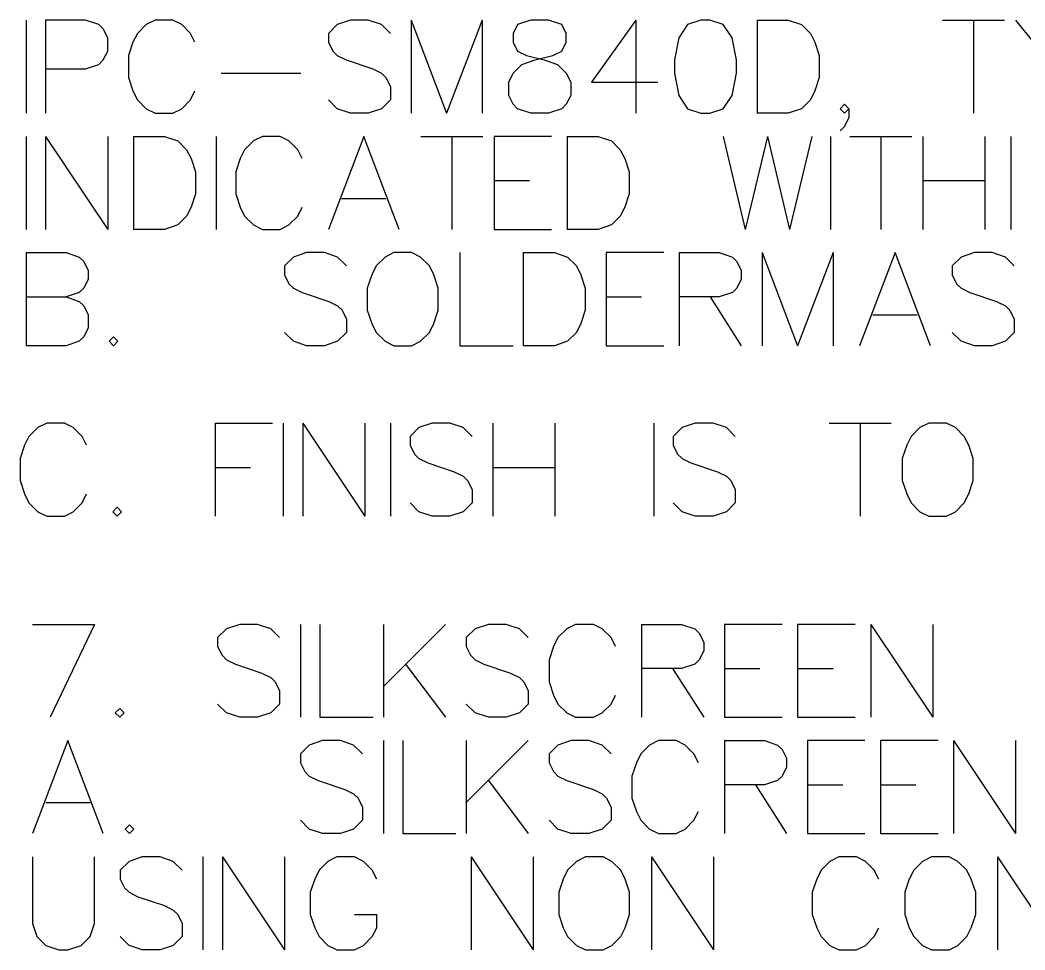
# Model space of a CAD drawing. Header units: millimetres. Extents: x 0 to 559, y 0 to 433.
# Drawn here: x 332 to 359.42, y 298.19 to 323.58 of the extents above; entities that cross this region are included whole.
import ezdxf

# ---------------------------------------------------------------- set-up
doc = ezdxf.new("R2010")
doc.units = ezdxf.units.MM
doc.layers.add('Mechanical7', color=56, linetype='Continuous')

msp = doc.modelspace()

# ---------------------------------------------------------------- linework, layer by layer
at = {"layer": 'Mechanical7'}
for p, q in [((332.161, 323.577), (332.161, 321.037)), ((333.782, 323.577), (332.693, 323.577)), ((332.693, 323.577), (332.693, 321.037)), ((334.144, 323.456), (333.782, 323.577)), ((334.265, 323.335), (334.144, 323.456)), ((334.386, 323.093), (334.265, 323.335)), ((335.438, 323.456), (335.196, 323.214)), ((335.68, 323.577), (335.438, 323.456)), ((336.164, 323.577), (335.68, 323.577)), ((336.406, 323.456), (336.164, 323.577)), ((336.648, 323.214), (336.406, 323.456)), ((340.65, 323.456), (340.408, 323.214)), ((341.013, 323.577), (340.65, 323.456)), ((341.497, 323.577), (341.013, 323.577)), ((341.859, 323.456), (341.497, 323.577)), ((342.101, 323.214), (341.859, 323.456)), ((342.67, 323.577), (342.67, 321.037)), ((342.67, 323.577), (343.637, 321.037)), ((344.604, 323.577), (343.637, 321.037)), ((344.604, 323.577), (344.604, 321.037)), ((345.572, 323.456), (345.451, 323.214)), ((345.935, 323.577), (345.572, 323.456)), ((346.418, 323.577), (345.935, 323.577)), ((346.781, 323.456), (346.418, 323.577)), ((346.902, 323.214), (346.781, 323.456)), ((348.801, 323.577), (347.591, 321.884)), ((348.801, 323.577), (348.801, 321.037)), ((350.215, 323.456), (349.974, 323.093)), ((350.578, 323.577), (350.215, 323.456)), ((350.82, 323.577), (350.578, 323.577)), ((351.183, 323.456), (350.82, 323.577)), ((351.425, 323.093), (351.183, 323.456)), ((352.114, 323.577), (352.114, 321.037)), ((352.114, 323.577), (352.96, 323.577)), ((352.96, 323.577), (353.323, 323.456)), ((353.323, 323.456), (353.565, 323.214)), ((357.169, 323.577), (358.862, 323.577)), ((358.015, 323.577), (358.015, 321.037)), ((359.164, 323.577), (360.131, 322.368)), ((334.386, 322.73), (334.386, 323.093)), ((335.196, 323.214), (335.075, 322.972)), ((336.768, 322.972), (336.648, 323.214)), ((340.408, 323.214), (340.408, 322.972)), ((345.451, 323.214), (345.451, 322.972)), ((346.902, 322.972), (346.902, 323.214)), ((349.974, 323.093), (349.853, 322.489)), ((351.546, 322.489), (351.425, 323.093)), ((353.565, 323.214), (353.686, 322.972)), ((335.075, 322.972), (334.955, 322.61)), ((340.408, 322.972), (340.529, 322.73)), ((345.451, 322.972), (345.572, 322.73)), ((346.781, 322.73), (346.902, 322.972)), ((353.686, 322.972), (353.807, 322.61)), ((334.265, 322.489), (334.386, 322.73)), ((334.955, 322.61), (334.955, 322.005)), ((340.529, 322.73), (340.65, 322.61)), ((340.65, 322.61), (340.892, 322.489)), ((345.572, 322.73), (345.814, 322.61)), ((345.814, 322.61), (346.297, 322.489)), ((346.056, 322.489), (346.539, 322.61)), ((346.539, 322.61), (346.781, 322.73)), ((353.807, 322.61), (353.807, 322.005)), ((332.693, 322.247), (333.782, 322.247)), ((333.782, 322.247), (334.144, 322.368)), ((334.144, 322.368), (334.265, 322.489)), ((340.892, 322.489), (341.618, 322.247)), ((341.618, 322.247), (341.859, 322.126)), ((345.451, 322.126), (345.693, 322.368)), ((345.693, 322.368), (346.056, 322.489)), ((346.297, 322.489), (346.66, 322.368)), ((346.66, 322.368), (346.902, 322.126)), ((349.853, 322.489), (349.853, 322.126)), ((351.546, 322.126), (351.546, 322.489)), ((334.955, 322.005), (335.075, 321.642)), ((337.482, 322.126), (339.659, 322.126)), ((341.859, 322.126), (341.98, 322.005)), ((341.98, 322.005), (342.101, 321.763)), ((345.33, 321.884), (345.451, 322.126)), ((346.902, 322.126), (347.023, 321.884)), ((349.853, 322.126), (349.974, 321.521)), ((351.425, 321.521), (351.546, 322.126)), ((353.807, 322.005), (353.686, 321.642)), ((342.101, 321.763), (342.101, 321.4)), ((345.33, 321.521), (345.33, 321.884)), ((347.023, 321.884), (347.023, 321.521)), ((347.591, 321.884), (349.405, 321.884)), ((335.075, 321.642), (335.196, 321.4)), ((336.648, 321.4), (336.768, 321.642)), ((345.451, 321.279), (345.33, 321.521)), ((347.023, 321.521), (346.902, 321.279)), ((349.974, 321.521), (350.215, 321.158)), ((351.183, 321.158), (351.425, 321.521)), ((353.686, 321.642), (353.565, 321.4)), ((335.196, 321.4), (335.438, 321.158)), ((335.438, 321.158), (335.68, 321.037)), ((336.164, 321.037), (336.406, 321.158)), ((336.406, 321.158), (336.648, 321.4)), ((340.65, 321.158), (340.408, 321.4)), ((341.013, 321.037), (340.65, 321.158)), ((341.859, 321.158), (341.497, 321.037)), ((342.101, 321.4), (341.859, 321.158)), ((345.572, 321.158), (345.451, 321.279)), ((345.935, 321.037), (345.572, 321.158)), ((346.781, 321.158), (346.418, 321.037)), ((346.902, 321.279), (346.781, 321.158)), ((350.215, 321.158), (350.578, 321.037)), ((350.82, 321.037), (351.183, 321.158)), ((353.323, 321.158), (352.96, 321.037)), ((353.565, 321.4), (353.323, 321.158)), ((354.375, 321.158), (354.496, 321.279)), ((354.496, 321.037), (354.375, 321.158)), ((354.496, 321.279), (354.617, 321.158)), ((354.617, 321.158), (354.496, 321.037)), ((354.617, 321.158), (354.617, 320.917)), ((335.68, 321.037), (336.164, 321.037)), ((341.497, 321.037), (341.013, 321.037)), ((346.418, 321.037), (345.935, 321.037)), ((350.578, 321.037), (350.82, 321.037)), ((352.96, 321.037), (352.114, 321.037)), ((354.617, 320.917), (354.496, 320.675)), ((354.496, 320.675), (354.375, 320.554)), ((332.161, 320.402), (332.161, 317.862)), ((332.693, 320.402), (332.693, 317.862)), ((332.693, 320.402), (334.386, 317.862)), ((334.386, 320.402), (334.386, 317.862)), ((335.088, 320.402), (335.088, 317.862)), ((335.088, 320.402), (335.934, 320.402)), ((335.934, 320.402), (336.297, 320.281)), ((337.349, 320.402), (337.349, 317.862)), ((338.607, 320.402), (338.365, 320.281)), ((339.09, 320.402), (338.607, 320.402)), ((339.332, 320.281), (339.09, 320.402)), ((341.376, 320.402), (340.408, 317.862)), ((342.343, 317.862), (341.376, 320.402)), ((342.936, 320.402), (344.629, 320.402)), ((343.782, 320.402), (343.782, 317.862)), ((346.503, 320.402), (344.931, 320.402)), ((344.931, 320.402), (344.931, 317.862)), ((346.926, 320.402), (346.926, 317.862)), ((346.926, 320.402), (347.773, 320.402)), ((347.773, 320.402), (348.136, 320.281)), ((351.183, 320.402), (351.787, 317.862)), ((352.392, 320.402), (351.787, 317.862)), ((352.392, 320.402), (352.997, 317.862)), ((353.601, 320.402), (352.997, 317.862)), ((354.109, 320.402), (354.109, 317.862)), ((354.641, 320.402), (356.334, 320.402)), ((355.488, 320.402), (355.488, 317.862)), ((356.637, 320.402), (356.637, 317.862)), ((358.33, 320.402), (358.33, 317.862)), ((359.031, 320.402), (359.031, 317.862)), ((336.297, 320.281), (336.539, 320.039)), ((336.539, 320.039), (336.66, 319.797)), ((338.123, 320.039), (338.002, 319.797)), ((338.365, 320.281), (338.123, 320.039)), ((339.574, 320.039), (339.332, 320.281)), ((339.695, 319.797), (339.574, 320.039)), ((348.136, 320.281), (348.377, 320.039)), ((348.377, 320.039), (348.498, 319.797)), ((336.66, 319.797), (336.781, 319.435)), ((338.002, 319.797), (337.881, 319.435)), ((348.498, 319.797), (348.619, 319.435)), ((336.781, 319.435), (336.781, 318.83)), ((337.881, 319.435), (337.881, 318.83)), ((348.619, 319.435), (348.619, 318.83)), ((344.931, 319.193), (345.898, 319.193)), ((356.637, 319.193), (358.33, 319.193)), ((336.781, 318.83), (336.66, 318.467)), ((337.881, 318.83), (338.002, 318.467)), ((340.771, 318.709), (341.98, 318.709)), ((348.619, 318.83), (348.498, 318.467)), ((336.66, 318.467), (336.539, 318.225)), ((338.002, 318.467), (338.123, 318.225)), ((339.574, 318.225), (339.695, 318.467)), ((348.498, 318.467), (348.377, 318.225)), ((336.539, 318.225), (336.297, 317.983)), ((338.123, 318.225), (338.365, 317.983)), ((339.332, 317.983), (339.574, 318.225)), ((348.377, 318.225), (348.136, 317.983)), ((335.934, 317.862), (335.088, 317.862)), ((336.297, 317.983), (335.934, 317.862)), ((338.365, 317.983), (338.607, 317.862)), ((338.607, 317.862), (339.09, 317.862)), ((339.09, 317.862), (339.332, 317.983)), ((344.931, 317.862), (346.503, 317.862)), ((347.773, 317.862), (346.926, 317.862)), ((348.136, 317.983), (347.773, 317.862)), ((332.161, 317.227), (332.161, 314.687)), ((332.161, 317.227), (333.249, 317.227)), ((333.249, 317.227), (333.612, 317.106)), ((333.612, 317.106), (333.733, 316.985)), ((339.453, 317.106), (339.211, 316.864)), ((339.816, 317.227), (339.453, 317.106)), ((340.299, 317.227), (339.816, 317.227)), ((340.662, 317.106), (340.299, 317.227)), ((340.904, 316.864), (340.662, 317.106)), ((341.956, 317.106), (341.714, 316.864)), ((342.198, 317.227), (341.956, 317.106)), ((342.682, 317.227), (342.198, 317.227)), ((342.924, 317.106), (342.682, 317.227)), ((343.165, 316.864), (342.924, 317.106)), ((344, 317.227), (344, 314.687)), ((345.729, 317.227), (345.729, 314.687)), ((345.729, 317.227), (346.576, 317.227)), ((346.576, 317.227), (346.938, 317.106)), ((346.938, 317.106), (347.18, 316.864)), ((349.562, 317.227), (347.99, 317.227)), ((347.99, 317.227), (347.99, 314.687)), ((349.986, 317.227), (349.986, 314.687)), ((349.986, 317.227), (351.074, 317.227)), ((351.074, 317.227), (351.437, 317.106)), ((351.437, 317.106), (351.558, 316.985)), ((352.247, 317.227), (352.247, 314.687)), ((352.247, 317.227), (353.214, 314.687)), ((354.182, 317.227), (353.214, 314.687)), ((354.182, 317.227), (354.182, 314.687)), ((355.875, 317.227), (354.907, 314.687)), ((356.842, 314.687), (355.875, 317.227)), ((357.677, 317.106), (357.435, 316.864)), ((358.039, 317.227), (357.677, 317.106)), ((358.523, 317.227), (358.039, 317.227)), ((358.886, 317.106), (358.523, 317.227)), ((359.128, 316.864), (358.886, 317.106)), ((333.733, 316.985), (333.854, 316.743)), ((339.211, 316.864), (339.211, 316.622)), ((341.714, 316.864), (341.593, 316.622)), ((343.286, 316.622), (343.165, 316.864)), ((347.18, 316.864), (347.301, 316.622)), ((351.558, 316.985), (351.679, 316.743)), ((357.435, 316.864), (357.435, 316.622)), ((333.854, 316.501), (333.733, 316.26)), ((333.854, 316.743), (333.854, 316.501)), ((339.211, 316.622), (339.332, 316.38)), ((341.593, 316.622), (341.472, 316.26)), ((343.407, 316.26), (343.286, 316.622)), ((347.301, 316.622), (347.422, 316.26)), ((351.679, 316.501), (351.558, 316.26)), ((351.679, 316.743), (351.679, 316.501)), ((357.435, 316.622), (357.556, 316.38)), ((333.733, 316.26), (333.612, 316.139)), ((339.332, 316.38), (339.453, 316.26)), ((339.453, 316.26), (339.695, 316.139)), ((341.472, 316.26), (341.472, 315.655)), ((343.407, 315.655), (343.407, 316.26)), ((347.422, 316.26), (347.422, 315.655)), ((351.558, 316.26), (351.437, 316.139)), ((357.556, 316.38), (357.677, 316.26)), ((357.677, 316.26), (357.918, 316.139)), ((332.161, 316.018), (333.249, 316.018)), ((333.612, 316.139), (333.249, 316.018)), ((333.249, 316.018), (333.612, 315.897)), ((339.695, 316.139), (340.42, 315.897)), ((347.99, 316.018), (348.958, 316.018)), ((351.074, 316.018), (349.986, 316.018)), ((350.832, 316.018), (351.679, 314.687)), ((351.437, 316.139), (351.074, 316.018)), ((357.918, 316.139), (358.644, 315.897)), ((333.612, 315.897), (333.733, 315.776)), ((333.733, 315.776), (333.854, 315.534)), ((340.42, 315.897), (340.662, 315.776)), ((340.662, 315.776), (340.783, 315.655)), ((340.783, 315.655), (340.904, 315.413)), ((341.472, 315.655), (341.593, 315.292)), ((343.286, 315.292), (343.407, 315.655)), ((347.422, 315.655), (347.301, 315.292)), ((358.644, 315.897), (358.886, 315.776)), ((358.886, 315.776), (359.007, 315.655)), ((359.007, 315.655), (359.128, 315.413)), ((333.854, 315.534), (333.854, 315.171)), ((340.904, 315.413), (340.904, 315.05)), ((355.27, 315.534), (356.479, 315.534)), ((359.128, 315.413), (359.128, 315.05)), ((333.854, 315.171), (333.733, 314.929)), ((341.593, 315.292), (341.714, 315.05)), ((343.165, 315.05), (343.286, 315.292)), ((347.301, 315.292), (347.18, 315.05)), ((333.733, 314.929), (333.612, 314.808)), ((334.543, 314.929), (334.422, 314.808)), ((334.664, 314.808), (334.543, 314.929)), ((339.453, 314.808), (339.211, 315.05)), ((340.904, 315.05), (340.662, 314.808)), ((341.714, 315.05), (341.956, 314.808)), ((342.924, 314.808), (343.165, 315.05)), ((347.18, 315.05), (346.938, 314.808)), ((357.677, 314.808), (357.435, 315.05)), ((359.128, 315.05), (358.886, 314.808)), ((333.249, 314.687), (332.161, 314.687)), ((333.612, 314.808), (333.249, 314.687)), ((334.422, 314.808), (334.543, 314.687)), ((334.543, 314.687), (334.664, 314.808)), ((339.816, 314.687), (339.453, 314.808)), ((340.299, 314.687), (339.816, 314.687)), ((340.662, 314.808), (340.299, 314.687)), ((341.956, 314.808), (342.198, 314.687)), ((342.198, 314.687), (342.682, 314.687)), ((342.682, 314.687), (342.924, 314.808)), ((344, 314.687), (345.451, 314.687)), ((346.576, 314.687), (345.729, 314.687)), ((346.938, 314.808), (346.576, 314.687)), ((347.99, 314.687), (349.562, 314.687)), ((358.039, 314.687), (357.677, 314.808)), ((358.523, 314.687), (358.039, 314.687)), ((358.886, 314.808), (358.523, 314.687)), ((332.479, 312.453), (332.237, 312.211)), ((332.721, 312.574), (332.479, 312.453)), ((333.205, 312.574), (332.721, 312.574)), ((333.446, 312.453), (333.205, 312.574)), ((333.688, 312.211), (333.446, 312.453)), ((337.316, 312.574), (337.316, 310.034)), ((337.316, 312.574), (338.888, 312.574)), ((339.178, 312.574), (339.178, 310.034)), ((339.71, 312.574), (339.71, 310.034)), ((339.71, 312.574), (341.403, 310.034)), ((341.403, 312.574), (341.403, 310.034)), ((342.105, 312.574), (342.105, 310.034)), ((342.879, 312.453), (342.637, 312.211)), ((343.241, 312.574), (342.879, 312.453)), ((343.725, 312.574), (343.241, 312.574)), ((344.088, 312.453), (343.725, 312.574)), ((344.33, 312.211), (344.088, 312.453)), ((344.898, 312.574), (344.898, 310.034)), ((346.591, 312.574), (346.591, 310.034)), ((349.288, 312.574), (349.288, 310.034)), ((350.062, 312.453), (349.82, 312.211)), ((350.424, 312.574), (350.062, 312.453)), ((350.908, 312.574), (350.424, 312.574)), ((351.271, 312.453), (350.908, 312.574)), ((351.513, 312.211), (351.271, 312.453)), ((354.076, 312.574), (355.769, 312.574)), ((354.923, 312.574), (354.923, 310.034)), ((356.555, 312.453), (356.314, 312.211)), ((356.797, 312.574), (356.555, 312.453)), ((357.281, 312.574), (356.797, 312.574)), ((357.523, 312.453), (357.281, 312.574)), ((357.765, 312.211), (357.523, 312.453)), ((332.237, 312.211), (332.116, 311.969)), ((333.809, 311.969), (333.688, 312.211)), ((342.637, 312.211), (342.637, 311.969)), ((349.82, 312.211), (349.82, 311.969)), ((356.314, 312.211), (356.193, 311.969)), ((357.886, 311.969), (357.765, 312.211)), ((332.116, 311.969), (331.995, 311.606)), ((342.637, 311.969), (342.758, 311.727)), ((349.82, 311.969), (349.941, 311.727)), ((356.193, 311.969), (356.072, 311.606)), ((358.007, 311.606), (357.886, 311.969)), ((331.995, 311.606), (331.995, 311.002)), ((342.758, 311.727), (342.879, 311.606)), ((342.879, 311.606), (343.121, 311.485)), ((349.941, 311.727), (350.062, 311.606)), ((350.062, 311.606), (350.304, 311.485)), ((356.072, 311.606), (356.072, 311.002)), ((358.007, 311.002), (358.007, 311.606)), ((337.316, 311.364), (338.283, 311.364)), ((343.121, 311.485), (343.846, 311.243)), ((344.898, 311.364), (346.591, 311.364)), ((350.304, 311.485), (351.029, 311.243)), ((331.995, 311.002), (332.116, 310.639)), ((343.846, 311.243), (344.088, 311.123)), ((344.088, 311.123), (344.209, 311.002)), ((344.209, 311.002), (344.33, 310.76)), ((351.029, 311.243), (351.271, 311.123)), ((351.271, 311.123), (351.392, 311.002)), ((351.392, 311.002), (351.513, 310.76)), ((356.072, 311.002), (356.193, 310.639)), ((357.886, 310.639), (358.007, 311.002)), ((344.33, 310.76), (344.33, 310.397)), ((351.513, 310.76), (351.513, 310.397)), ((332.116, 310.639), (332.237, 310.397)), ((333.688, 310.397), (333.809, 310.639)), ((356.193, 310.639), (356.314, 310.397)), ((357.765, 310.397), (357.886, 310.639)), ((332.237, 310.397), (332.479, 310.155)), ((333.446, 310.155), (333.688, 310.397)), ((334.644, 310.276), (334.523, 310.155)), ((334.764, 310.155), (334.644, 310.276)), ((342.879, 310.155), (342.637, 310.397)), ((344.33, 310.397), (344.088, 310.155)), ((350.062, 310.155), (349.82, 310.397)), ((351.513, 310.397), (351.271, 310.155)), ((356.314, 310.397), (356.555, 310.155)), ((357.523, 310.155), (357.765, 310.397)), ((332.479, 310.155), (332.721, 310.034)), ((332.721, 310.034), (333.205, 310.034)), ((333.205, 310.034), (333.446, 310.155)), ((334.523, 310.155), (334.644, 310.034)), ((334.644, 310.034), (334.764, 310.155)), ((343.241, 310.034), (342.879, 310.155)), ((343.725, 310.034), (343.241, 310.034)), ((344.088, 310.155), (343.725, 310.034)), ((350.424, 310.034), (350.062, 310.155)), ((350.908, 310.034), (350.424, 310.034)), ((351.271, 310.155), (350.908, 310.034)), ((356.555, 310.155), (356.797, 310.034)), ((356.797, 310.034), (357.281, 310.034)), ((357.281, 310.034), (357.523, 310.155)), ((332.332, 307.079), (334.025, 307.079)), ((334.025, 307.079), (332.815, 304.54)), ((337.628, 306.958), (337.386, 306.717)), ((337.991, 307.079), (337.628, 306.958)), ((338.475, 307.079), (337.991, 307.079)), ((338.837, 306.958), (338.475, 307.079)), ((339.079, 306.717), (338.837, 306.958)), ((339.648, 307.079), (339.648, 304.54)), ((340.18, 307.079), (340.18, 304.54)), ((341.909, 307.079), (341.909, 304.54)), ((343.602, 307.079), (341.909, 305.386)), ((344.412, 306.958), (344.17, 306.717)), ((344.775, 307.079), (344.412, 306.958)), ((345.259, 307.079), (344.775, 307.079)), ((345.621, 306.958), (345.259, 307.079)), ((345.863, 306.717), (345.621, 306.958)), ((346.915, 306.958), (346.673, 306.717)), ((347.157, 307.079), (346.915, 306.958)), ((347.641, 307.079), (347.157, 307.079)), ((347.883, 306.958), (347.641, 307.079)), ((348.125, 306.717), (347.883, 306.958)), ((348.959, 307.079), (348.959, 304.54)), ((348.959, 307.079), (350.047, 307.079)), ((350.047, 307.079), (350.41, 306.958)), ((350.41, 306.958), (350.531, 306.838)), ((352.792, 307.079), (351.22, 307.079)), ((351.22, 307.079), (351.22, 304.54)), ((354.788, 307.079), (353.216, 307.079)), ((353.216, 307.079), (353.216, 304.54)), ((355.211, 307.079), (355.211, 304.54)), ((355.211, 307.079), (356.904, 304.54)), ((356.904, 307.079), (356.904, 304.54)), ((337.386, 306.717), (337.386, 306.475)), ((344.17, 306.717), (344.17, 306.475)), ((346.673, 306.717), (346.553, 306.475)), ((348.245, 306.475), (348.125, 306.717)), ((350.531, 306.838), (350.652, 306.596)), ((337.386, 306.475), (337.507, 306.233)), ((344.17, 306.475), (344.291, 306.233)), ((346.553, 306.475), (346.432, 306.112)), ((350.652, 306.354), (350.531, 306.112)), ((350.652, 306.596), (350.652, 306.354)), ((337.507, 306.233), (337.628, 306.112)), ((337.628, 306.112), (337.87, 305.991)), ((344.291, 306.233), (344.412, 306.112)), ((344.412, 306.112), (344.654, 305.991)), ((346.432, 306.112), (346.432, 305.507)), ((350.531, 306.112), (350.41, 305.991)), ((337.87, 305.991), (338.596, 305.749)), ((342.514, 305.991), (343.602, 304.54)), ((344.654, 305.991), (345.38, 305.749)), ((350.047, 305.87), (348.959, 305.87)), ((349.805, 305.87), (350.652, 304.54)), ((350.41, 305.991), (350.047, 305.87)), ((351.22, 305.87), (352.188, 305.87)), ((353.216, 305.87), (354.183, 305.87)), ((338.596, 305.749), (338.837, 305.628)), ((338.837, 305.628), (338.958, 305.507)), ((338.958, 305.507), (339.079, 305.265)), ((345.38, 305.749), (345.621, 305.628)), ((345.621, 305.628), (345.742, 305.507)), ((345.742, 305.507), (345.863, 305.265)), ((346.432, 305.507), (346.553, 305.145)), ((339.079, 305.265), (339.079, 304.903)), ((345.863, 305.265), (345.863, 304.903)), ((346.553, 305.145), (346.673, 304.903)), ((348.125, 304.903), (348.245, 305.145)), ((334.714, 304.782), (334.593, 304.661)), ((334.835, 304.661), (334.714, 304.782)), ((337.628, 304.661), (337.386, 304.903)), ((339.079, 304.903), (338.837, 304.661)), ((344.412, 304.661), (344.17, 304.903)), ((345.863, 304.903), (345.621, 304.661)), ((346.673, 304.903), (346.915, 304.661)), ((347.883, 304.661), (348.125, 304.903)), ((334.593, 304.661), (334.714, 304.54)), ((334.714, 304.54), (334.835, 304.661)), ((337.991, 304.54), (337.628, 304.661)), ((338.475, 304.54), (337.991, 304.54)), ((338.837, 304.661), (338.475, 304.54)), ((340.18, 304.54), (341.631, 304.54)), ((344.775, 304.54), (344.412, 304.661)), ((345.259, 304.54), (344.775, 304.54)), ((345.621, 304.661), (345.259, 304.54)), ((346.915, 304.661), (347.157, 304.54)), ((347.157, 304.54), (347.641, 304.54)), ((347.641, 304.54), (347.883, 304.661)), ((351.22, 304.54), (352.792, 304.54)), ((353.216, 304.54), (354.788, 304.54)), ((333.299, 303.904), (332.332, 301.365)), ((334.266, 301.365), (333.299, 303.904)), ((340.252, 303.904), (339.889, 303.783)), ((340.736, 303.904), (340.252, 303.904)), ((341.099, 303.783), (340.736, 303.904)), ((341.909, 303.904), (341.909, 301.365)), ((342.441, 303.904), (342.441, 301.365)), ((344.17, 303.904), (344.17, 301.365)), ((345.863, 303.904), (344.17, 302.211)), ((347.036, 303.904), (346.673, 303.783)), ((347.52, 303.904), (347.036, 303.904)), ((347.883, 303.783), (347.52, 303.904)), ((349.418, 303.904), (349.177, 303.783)), ((349.902, 303.904), (349.418, 303.904)), ((350.144, 303.783), (349.902, 303.904)), ((351.22, 303.904), (351.22, 301.365)), ((351.22, 303.904), (352.309, 303.904)), ((352.309, 303.904), (352.671, 303.783)), ((355.054, 303.904), (353.482, 303.904)), ((353.482, 303.904), (353.482, 301.365)), ((357.049, 303.904), (355.477, 303.904)), ((355.477, 303.904), (355.477, 301.365)), ((357.472, 303.904), (357.472, 301.365)), ((357.472, 303.904), (359.165, 301.365)), ((359.165, 303.904), (359.165, 301.365)), ((339.889, 303.783), (339.648, 303.542)), ((341.341, 303.542), (341.099, 303.783)), ((346.673, 303.783), (346.432, 303.542)), ((348.125, 303.542), (347.883, 303.783)), ((349.177, 303.783), (348.935, 303.542)), ((350.386, 303.542), (350.144, 303.783)), ((352.671, 303.783), (352.792, 303.663)), ((352.792, 303.663), (352.913, 303.421)), ((339.648, 303.542), (339.648, 303.3)), ((346.432, 303.542), (346.432, 303.3)), ((348.935, 303.542), (348.814, 303.3)), ((350.507, 303.3), (350.386, 303.542)), ((352.913, 303.421), (352.913, 303.179)), ((339.648, 303.3), (339.769, 303.058)), ((339.769, 303.058), (339.889, 302.937)), ((346.432, 303.3), (346.553, 303.058)), ((346.553, 303.058), (346.673, 302.937)), ((348.814, 303.3), (348.693, 302.937)), ((352.913, 303.179), (352.792, 302.937)), ((339.889, 302.937), (340.131, 302.816)), ((340.131, 302.816), (340.857, 302.574)), ((344.775, 302.816), (345.863, 301.365)), ((346.673, 302.937), (346.915, 302.816)), ((346.915, 302.816), (347.641, 302.574)), ((348.693, 302.937), (348.693, 302.332)), ((352.671, 302.816), (352.309, 302.695)), ((352.792, 302.937), (352.671, 302.816)), ((340.857, 302.574), (341.099, 302.453)), ((347.641, 302.574), (347.883, 302.453)), ((352.309, 302.695), (351.22, 302.695)), ((352.067, 302.695), (352.913, 301.365)), ((353.482, 302.695), (354.449, 302.695)), ((355.477, 302.695), (356.444, 302.695)), ((332.694, 302.211), (333.904, 302.211)), ((341.099, 302.453), (341.22, 302.332)), ((341.22, 302.332), (341.341, 302.09)), ((347.883, 302.453), (348.004, 302.332)), ((348.004, 302.332), (348.125, 302.09)), ((348.693, 302.332), (348.814, 301.97)), ((341.341, 302.09), (341.341, 301.728)), ((348.125, 302.09), (348.125, 301.728)), ((348.814, 301.97), (348.935, 301.728)), ((350.386, 301.728), (350.507, 301.97)), ((339.889, 301.486), (339.648, 301.728)), ((341.341, 301.728), (341.099, 301.486)), ((346.673, 301.486), (346.432, 301.728)), ((348.125, 301.728), (347.883, 301.486)), ((348.935, 301.728), (349.177, 301.486)), ((350.144, 301.486), (350.386, 301.728)), ((334.98, 301.607), (334.859, 301.486)), ((334.859, 301.486), (334.98, 301.365)), ((335.101, 301.486), (334.98, 301.607)), ((334.98, 301.365), (335.101, 301.486)), ((340.252, 301.365), (339.889, 301.486)), ((341.099, 301.486), (340.736, 301.365)), ((347.036, 301.365), (346.673, 301.486)), ((347.883, 301.486), (347.52, 301.365)), ((349.177, 301.486), (349.418, 301.365)), ((349.902, 301.365), (350.144, 301.486)), ((340.736, 301.365), (340.252, 301.365)), ((342.441, 301.365), (343.892, 301.365)), ((347.52, 301.365), (347.036, 301.365)), ((349.418, 301.365), (349.902, 301.365)), ((353.482, 301.365), (355.054, 301.365)), ((355.477, 301.365), (357.049, 301.365)), ((332.332, 300.729), (332.332, 298.915)), ((334.025, 298.915), (334.025, 300.729)), ((334.968, 300.608), (334.726, 300.367)), ((335.331, 300.729), (334.968, 300.608)), ((335.814, 300.729), (335.331, 300.729)), ((336.177, 300.608), (335.814, 300.729)), ((336.419, 300.367), (336.177, 300.608)), ((336.987, 300.729), (336.987, 298.19)), ((337.519, 300.729), (337.519, 298.19)), ((337.519, 300.729), (339.212, 298.19)), ((339.212, 300.729), (339.212, 298.19)), ((340.397, 300.608), (340.156, 300.367)), ((340.639, 300.729), (340.397, 300.608)), ((341.123, 300.729), (340.639, 300.729)), ((341.365, 300.608), (341.123, 300.729)), ((341.607, 300.367), (341.365, 300.608)), ((344.303, 300.729), (344.303, 298.19)), ((344.303, 300.729), (345.996, 298.19)), ((345.996, 300.729), (345.996, 298.19)), ((347.181, 300.608), (346.939, 300.367)), ((347.423, 300.729), (347.181, 300.608)), ((347.907, 300.729), (347.423, 300.729)), ((348.149, 300.608), (347.907, 300.729)), ((348.391, 300.367), (348.149, 300.608)), ((349.225, 300.729), (349.225, 298.19)), ((349.225, 300.729), (350.918, 298.19)), ((350.918, 300.729), (350.918, 298.19)), ((354.098, 300.608), (353.856, 300.367)), ((354.34, 300.729), (354.098, 300.608)), ((354.824, 300.729), (354.34, 300.729)), ((355.066, 300.608), (354.824, 300.729)), ((355.308, 300.367), (355.066, 300.608)), ((356.626, 300.608), (356.384, 300.367)), ((356.868, 300.729), (356.626, 300.608)), ((357.351, 300.729), (356.868, 300.729)), ((357.593, 300.608), (357.351, 300.729)), ((357.835, 300.367), (357.593, 300.608)), ((358.669, 300.729), (358.669, 298.19)), ((358.669, 300.729), (360.362, 298.19)), ((334.726, 300.367), (334.726, 300.125)), ((340.156, 300.367), (340.035, 300.125)), ((341.728, 300.125), (341.607, 300.367)), ((346.939, 300.367), (346.819, 300.125)), ((348.512, 300.125), (348.391, 300.367)), ((353.856, 300.367), (353.736, 300.125)), ((355.429, 300.125), (355.308, 300.367)), ((356.384, 300.367), (356.263, 300.125)), ((357.956, 300.125), (357.835, 300.367)), ((334.726, 300.125), (334.847, 299.883)), ((340.035, 300.125), (339.914, 299.762)), ((346.819, 300.125), (346.698, 299.762)), ((348.632, 299.762), (348.512, 300.125)), ((353.736, 300.125), (353.615, 299.762)), ((356.263, 300.125), (356.142, 299.762)), ((358.077, 299.762), (357.956, 300.125)), ((334.847, 299.883), (334.968, 299.762)), ((334.968, 299.762), (335.21, 299.641)), ((339.914, 299.762), (339.914, 299.157)), ((346.698, 299.762), (346.698, 299.157)), ((348.632, 299.157), (348.632, 299.762)), ((353.615, 299.762), (353.615, 299.157)), ((356.142, 299.762), (356.142, 299.157)), ((358.077, 299.157), (358.077, 299.762)), ((335.21, 299.641), (335.935, 299.399)), ((335.935, 299.399), (336.177, 299.278)), ((336.177, 299.278), (336.298, 299.157)), ((336.298, 299.157), (336.419, 298.915)), ((339.914, 299.157), (340.035, 298.795)), ((341.123, 299.157), (341.728, 299.157)), ((341.728, 298.795), (341.728, 299.157)), ((346.698, 299.157), (346.819, 298.795)), ((348.512, 298.795), (348.632, 299.157)), ((353.615, 299.157), (353.736, 298.795)), ((356.142, 299.157), (356.263, 298.795)), ((357.956, 298.795), (358.077, 299.157)), ((332.332, 298.915), (332.452, 298.553)), ((333.904, 298.553), (334.025, 298.915)), ((336.419, 298.915), (336.419, 298.553)), ((340.035, 298.795), (340.156, 298.553)), ((341.607, 298.553), (341.728, 298.795)), ((346.819, 298.795), (346.939, 298.553)), ((348.391, 298.553), (348.512, 298.795)), ((353.736, 298.795), (353.856, 298.553)), ((355.308, 298.553), (355.429, 298.795)), ((356.263, 298.795), (356.384, 298.553)), ((357.835, 298.553), (357.956, 298.795)), ((332.452, 298.553), (332.694, 298.311)), ((333.662, 298.311), (333.904, 298.553)), ((334.968, 298.311), (334.726, 298.553)), ((336.419, 298.553), (336.177, 298.311)), ((340.156, 298.553), (340.397, 298.311)), ((341.365, 298.311), (341.607, 298.553)), ((346.939, 298.553), (347.181, 298.311)), ((348.149, 298.311), (348.391, 298.553)), ((353.856, 298.553), (354.098, 298.311)), ((355.066, 298.311), (355.308, 298.553)), ((356.384, 298.553), (356.626, 298.311)), ((357.593, 298.311), (357.835, 298.553)), ((332.694, 298.311), (333.057, 298.19)), ((333.057, 298.19), (333.299, 298.19)), ((333.299, 298.19), (333.662, 298.311)), ((335.331, 298.19), (334.968, 298.311)), ((335.814, 298.19), (335.331, 298.19)), ((336.177, 298.311), (335.814, 298.19)), ((340.397, 298.311), (340.639, 298.19)), ((340.639, 298.19), (341.123, 298.19)), ((341.123, 298.19), (341.365, 298.311)), ((347.181, 298.311), (347.423, 298.19)), ((347.423, 298.19), (347.907, 298.19)), ((347.907, 298.19), (348.149, 298.311)), ((354.098, 298.311), (354.34, 298.19)), ((354.34, 298.19), (354.824, 298.19)), ((354.824, 298.19), (355.066, 298.311)), ((356.626, 298.311), (356.868, 298.19)), ((356.868, 298.19), (357.351, 298.19)), ((357.351, 298.19), (357.593, 298.311))]:
    msp.add_line(p, q, dxfattribs=at)

doc.saveas('drawing.dxf')
